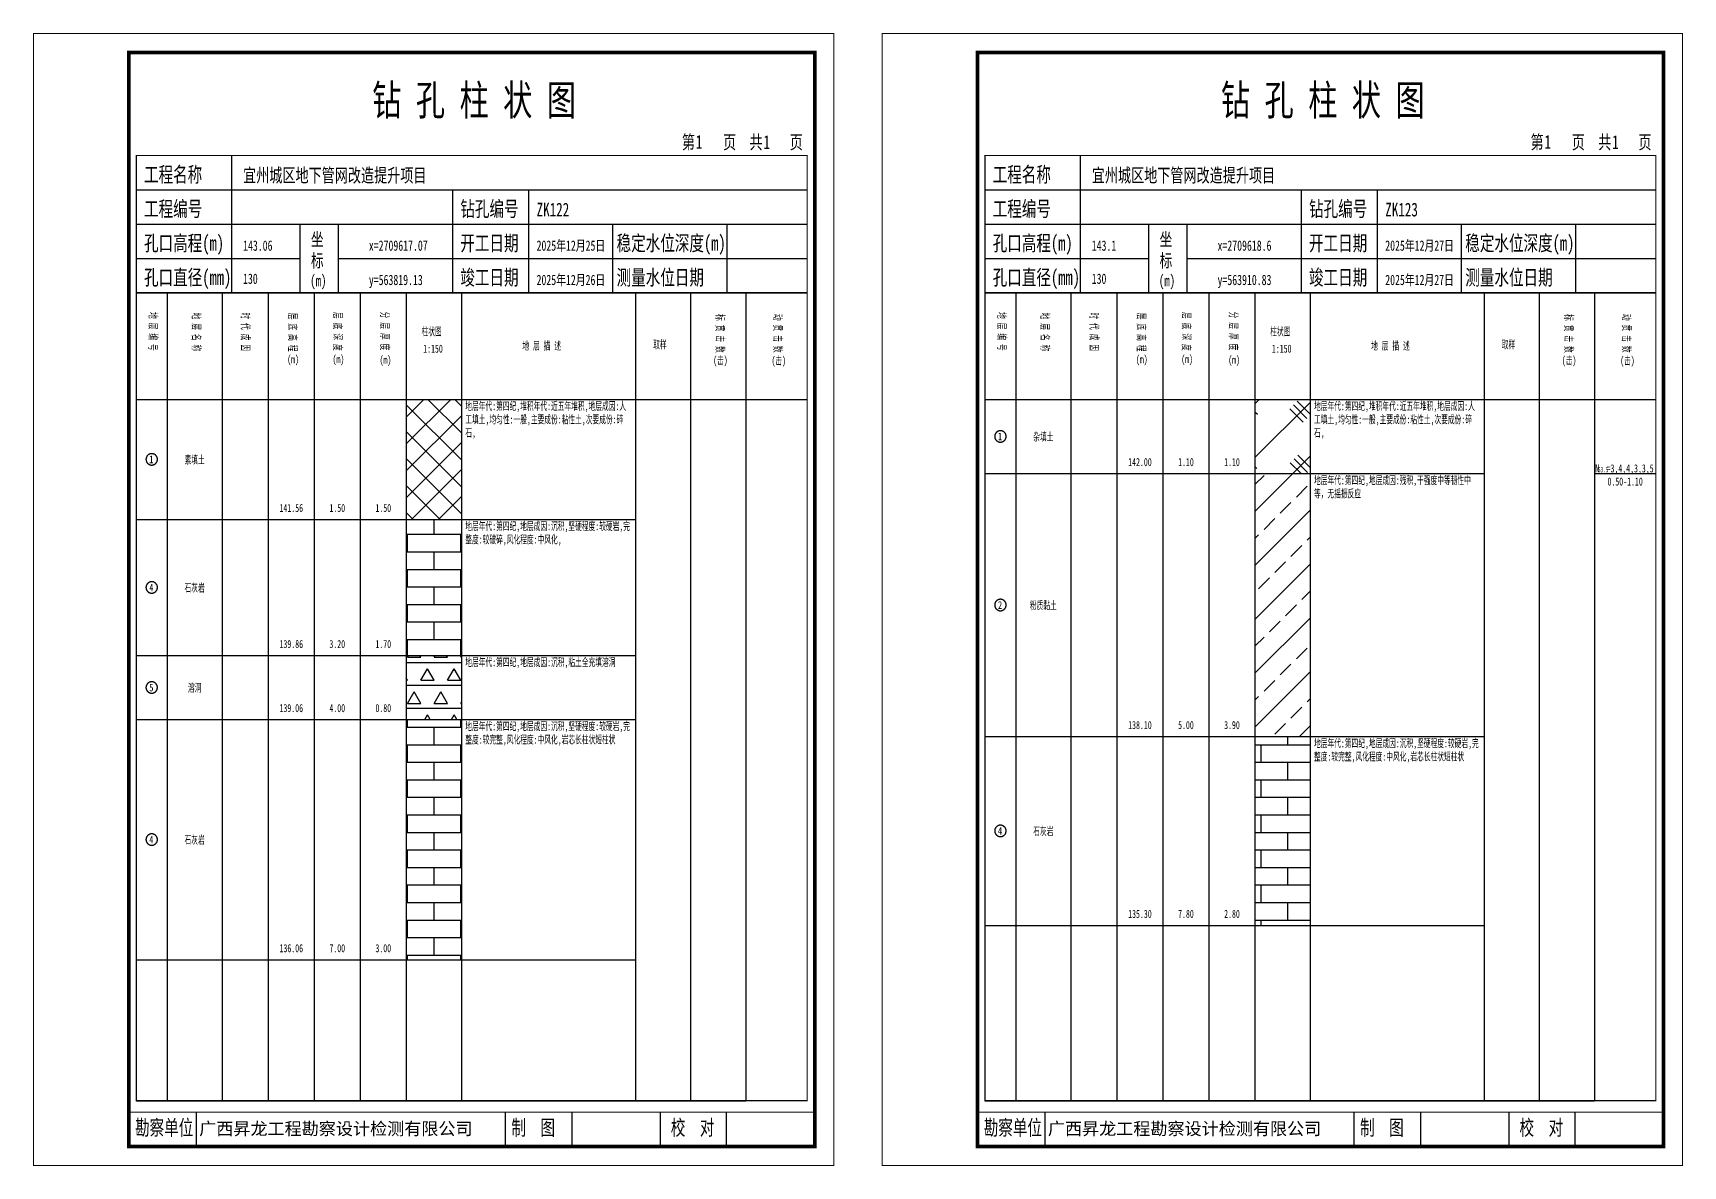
# Model space of a CAD drawing. Header units: millimetres. Extents: x 0 to 2711117, y 0 to 567555.
# Drawn here: x 32066.7 to 32499.7, y -0.1 to 297.1 of the extents above; entities that cross this region are included whole.
import ezdxf
from ezdxf.enums import TextEntityAlignment as Align

# ---------------------------------------------------------------- set-up
doc = ezdxf.new("R2010")
doc.units = ezdxf.units.MM
doc.layers.add('GICAD_POU_TEXTS', color=7, linetype='Continuous')
doc.layers.add('勘察点图例', color=7, linetype='Continuous')
doc.styles.add('HEAD_FONT', font='simfang.ttf', dxfattribs={"width": 0.6})
doc.styles.add('HEAD_FONT2', font='simfang.ttf', dxfattribs={"width": 0.6})
doc.styles.add('HT', font='simhei.ttf')
doc.styles.add('LZ_FONT', font='simfang.ttf', dxfattribs={"width": 0.7, "height": 8})
doc.styles.add('成果图图块', font='simfang.ttf', dxfattribs={"height": 2.5})
doc.styles.add('成果图表体', font='simfang.ttf', dxfattribs={"width": 0.6, "height": 2.1})
pattern_1 = [(0, (0, 0), (0, 4.6), []), (90, (0, 0), (-7, 4.6), [4.6, -4.6])]

# ---------------------------------------------------------------- blocks, each defined once
blk = doc.blocks.new('ZK122')
for p, q in [((52, 229), (52, 265)), ((27, 256), (203, 256)), ((110, 229), (110, 256)), ((130, 229), (130, 256)), ((27, 247), (203, 247)), ((70, 229), (70, 247)), ((80, 229), (80, 247)), ((152, 229), (152, 247)), ((182, 229), (182, 247)), ((27, 238), (70, 238)), ((80, 238), (203, 238)), ((27, 229), (35.05, 229)), ((35.05, 229), (35.05, 17)), ((35.05, 229), (49.53, 229)), ((49.53, 229), (49.53, 17)), ((49.53, 229), (61.6, 229)), ((61.6, 229), (61.6, 17)), ((61.6, 229), (73.68, 229)), ((73.68, 229), (73.68, 17)), ((73.68, 229), (85.75, 229)), ((85.75, 229), (85.75, 17)), ((85.75, 229), (97.82, 229)), ((97.82, 229), (97.82, 17)), ((97.82, 229), (112.3, 229)), ((112.3, 229), (112.3, 17)), ((112.3, 229), (157.93, 229)), ((157.93, 229), (157.93, 17)), ((157.93, 229), (172.42, 229)), ((172.42, 229), (172.42, 17)), ((172.42, 229), (186.9, 229)), ((186.9, 229), (186.9, 17)), ((186.9, 229), (203, 229)), ((27, 201), (203, 201)), ((27, 17), (35.05, 17)), ((35.05, 17), (49.53, 17)), ((42.74, 4.95), (42.74, 13.95)), ((42.74, 4.95), (42.74, 13.95)), ((49.53, 17), (61.6, 17)), ((61.6, 17), (73.68, 17)), ((73.68, 17), (85.75, 17)), ((85.75, 17), (97.82, 17)), ((97.82, 17), (112.3, 17)), ((112.3, 17), (157.93, 17)), ((123.83, 4.95), (123.83, 13.95)), ((141.38, 4.95), (141.38, 13.95)), ((157.93, 17), (172.42, 17)), ((164.48, 4.95), (164.48, 13.95)), ((172.42, 17), (186.9, 17)), ((181.84, 4.95), (181.84, 13.95)), ((181.84, 4.95), (181.84, 13.95))]:
    blk.add_line(p, q)
for points, const_width in [([(0, 0), (210, 0), (210, 297), (0, 297)], 0.25), ([(25, 5), (205, 5), (205, 292), (25, 292)], 1), ([(27, 265), (203, 265), (203, 17), (27, 17)], 0.3)]:
    blk.add_lwpolyline(points, close=True, dxfattribs=dict(const_width=const_width))
at = {"const_width": 0.3}
for points in [[(27, 229), (203, 229)], [(25, 14), (205, 14)]]:
    blk.add_lwpolyline(points, dxfattribs=at)
at = {"style": 'LZ_FONT', "width": 0.7}
for s, height, p in [('钻 孔 柱 状 图', 8, (88.9, 275.54)), ('第', 3.6, (170.12, 266.7)), ('1', 3.6, (173.78, 266.75)), ('页', 3.6, (180.96, 266.7)), ('共', 3.6, (187.88, 266.7)), ('1', 3.6, (191.54, 266.7)), ('页', 3.6, (198.44, 266.7)), ('工程名称', 4, (29, 258)), ('宜州城区地下管网改造提升项目', 3.6, (55, 258)), ('工程编号', 4, (29, 249)), ('钻孔编号', 4, (112, 249)), ('ZK122', 3.6, (132, 249)), ('孔口高程(m)', 4, (29, 240)), ('143.06', 2.7, (55, 240)), ('坐', 3.5, (72.79, 241.24)), ('x=2709617.07', 2.7, (88, 240)), ('开工日期', 4, (112, 240)), ('2025年12月25日', 2.7, (132, 240)), ('稳定水位深度(m)', 4, (153, 240)), ('标', 3.5, (72.79, 235.7)), ('孔口直径(mm)', 4, (29, 231)), ('130', 2.7, (54.98, 231.31)), ('(m) ', 3, (72.59, 230.65)), ('竣工日期', 4, (112, 231)), ('2025年12月26日', 2.7, (132, 231)), ('测量水位日期', 4, (153, 231)), ('y=563819.13', 2.7, (88, 231)), ('勘察单位', 4, (26.65, 7.95)), ('制  图', 4, (125.4, 7.95)), ('校  对', 4, (167.22, 7.95))]:
    blk.add_text(s, height=height, dxfattribs=at).set_placement(p)
at = {"style": 'HT'}
blk.add_text('广西昇龙工程勘察设计检测有限公司', height=3.2865, dxfattribs=at).set_placement((43.48, 8.02))
at = {"char_height": 2.1, "width": 22.806, "attachment_point": 1, "rotation": 270, "style": 'HEAD_FONT'}
for s, insert in [('地 层 编 号', (32.46, 223.92)), ('地 层 名 称', (43.79, 223.76)), ('时 代 成 因', (56.67, 223.83)), ('层 底 高 程', (69.07, 223.71)), ('层 底 深 度', (80.9, 223.91)), ('分 层 厚 度', (93.26, 224.01)), ('标 贯 击 数', (181.21, 223.37)), ('动 贯 击 数', (196.38, 223.43))]:
    blk.add_mtext(s, dxfattribs=dict(at, insert=insert))
at = {"char_height": 2.1, "attachment_point": 1}
for s, insert, width, style in [('柱状图', (101.82, 219.87), 7.855, 'HEAD_FONT2'), ('取样', (162.58, 216.44), 7.855, 'HEAD_FONT2'), ('(m)', (66.58, 212.56), 4.7944, 'HEAD_FONT'), ('(m)', (78.47, 212.61), 4.7944, 'HEAD_FONT'), ('(m)', (90.81, 212.43), 4.7944, 'HEAD_FONT'), ('1:150', (102.26, 215.36), 6.9223, 'HEAD_FONT2'), ('地 层 描 述', (128.29, 216.11), 22.0781, 'HEAD_FONT2'), ('(击)', (178.33, 212.31), 7.855, 'HEAD_FONT2'), ('(击)', (193.64, 212.22), 7.855, 'HEAD_FONT2')]:
    blk.add_mtext(s, dxfattribs=dict(at, insert=insert, width=width, style=style))
blk = doc.blocks.new('ZK122_0')
at = {"color": 7}
blk.add_polyline3d([(-1.5, 0.02, 0), (-1.5, -0.06, 0), (-1.49, -0.13, 0), (-1.48, -0.2, 0), (-1.47, -0.28, 0), (-1.46, -0.35, 0), (-1.44, -0.42, 0), (-1.41, -0.49, 0), (-1.39, -0.56, 0), (-1.36, -0.63, 0), (-1.32, -0.69, 0), (-1.29, -0.76, 0), (-1.25, -0.82, 0), (-1.2, -0.88, 0), (-1.16, -0.94, 0), (-1.11, -0.99, 0), (-1.06, -1.04, 0), (-1.01, -1.1, 0), (-0.95, -1.14, 0), (-0.89, -1.19, 0), (-0.83, -1.23, 0), (-0.77, -1.27, 0), (-0.71, -1.31, 0), (-0.64, -1.34, 0), (-0.57, -1.37, 0), (-0.51, -1.4, 0), (-0.44, -1.42, 0), (-0.36, -1.44, 0), (-0.29, -1.46, 0), (-0.22, -1.47, 0), (-0.15, -1.48, 0), (-0.07, -1.48, 0), (0, -1.48, 0), (0.07, -1.48, 0), (0.15, -1.48, 0), (0.22, -1.47, 0), (0.29, -1.46, 0), (0.36, -1.44, 0), (0.44, -1.42, 0), (0.51, -1.4, 0), (0.57, -1.37, 0), (0.64, -1.34, 0), (0.71, -1.31, 0), (0.77, -1.27, 0), (0.83, -1.23, 0), (0.89, -1.19, 0), (0.95, -1.14, 0), (1.01, -1.1, 0), (1.06, -1.04, 0), (1.11, -0.99, 0), (1.16, -0.94, 0), (1.2, -0.88, 0), (1.25, -0.82, 0), (1.29, -0.76, 0), (1.32, -0.69, 0), (1.36, -0.63, 0), (1.39, -0.56, 0), (1.41, -0.49, 0), (1.44, -0.42, 0), (1.46, -0.35, 0), (1.47, -0.28, 0), (1.48, -0.2, 0), (1.49, -0.13, 0), (1.5, -0.06, 0), (1.5, 0.02, 0), (1.5, 0.09, 0), (1.49, 0.16, 0), (1.48, 0.24, 0), (1.47, 0.31, 0), (1.46, 0.38, 0), (1.44, 0.45, 0), (1.41, 0.52, 0), (1.39, 0.59, 0), (1.36, 0.66, 0), (1.32, 0.72, 0), (1.29, 0.79, 0), (1.25, 0.85, 0), (1.2, 0.91, 0), (1.16, 0.97, 0), (1.11, 1.02, 0), (1.06, 1.08, 0), (1.01, 1.13, 0), (0.95, 1.18, 0), (0.89, 1.22, 0), (0.83, 1.26, 0), (0.77, 1.3, 0), (0.71, 1.34, 0), (0.64, 1.37, 0), (0.57, 1.4, 0), (0.51, 1.43, 0), (0.44, 1.45, 0), (0.36, 1.47, 0), (0.29, 1.49, 0), (0.22, 1.5, 0), (0.15, 1.51, 0), (0.07, 1.51, 0), (0, 1.52, 0), (-0.07, 1.51, 0), (-0.15, 1.51, 0), (-0.22, 1.5, 0), (-0.29, 1.49, 0), (-0.36, 1.47, 0), (-0.44, 1.45, 0), (-0.51, 1.43, 0), (-0.57, 1.4, 0), (-0.64, 1.37, 0), (-0.71, 1.34, 0), (-0.77, 1.3, 0), (-0.83, 1.26, 0), (-0.89, 1.22, 0), (-0.95, 1.18, 0), (-1.01, 1.13, 0), (-1.06, 1.08, 0), (-1.11, 1.02, 0), (-1.16, 0.97, 0), (-1.2, 0.91, 0), (-1.25, 0.85, 0), (-1.29, 0.79, 0), (-1.32, 0.72, 0), (-1.36, 0.66, 0), (-1.39, 0.59, 0), (-1.41, 0.52, 0), (-1.44, 0.45, 0), (-1.46, 0.38, 0), (-1.47, 0.31, 0), (-1.48, 0.24, 0), (-1.49, 0.16, 0), (-1.5, 0.09, 0), (-1.5, 0.02, 0)], dxfattribs=at)
at = {"layer": 'GICAD_POU_TEXTS', "color": 7, "style": '成果图图块', "width": 0.7}
blk.add_text('1', height=2, dxfattribs=at).set_placement((-0.09, -0.99), align=Align.CENTER)
blk = doc.blocks.new('ZK122_1')
at = {"color": 7}
blk.add_polyline3d([(-1.5, 0.02, 0), (-1.5, -0.06, 0), (-1.49, -0.13, 0), (-1.48, -0.2, 0), (-1.47, -0.28, 0), (-1.46, -0.35, 0), (-1.44, -0.42, 0), (-1.41, -0.49, 0), (-1.39, -0.56, 0), (-1.36, -0.63, 0), (-1.32, -0.69, 0), (-1.29, -0.76, 0), (-1.25, -0.82, 0), (-1.2, -0.88, 0), (-1.16, -0.94, 0), (-1.11, -0.99, 0), (-1.06, -1.04, 0), (-1.01, -1.1, 0), (-0.95, -1.14, 0), (-0.89, -1.19, 0), (-0.83, -1.23, 0), (-0.77, -1.27, 0), (-0.71, -1.31, 0), (-0.64, -1.34, 0), (-0.57, -1.37, 0), (-0.51, -1.4, 0), (-0.44, -1.42, 0), (-0.36, -1.44, 0), (-0.29, -1.46, 0), (-0.22, -1.47, 0), (-0.15, -1.48, 0), (-0.07, -1.48, 0), (0, -1.48, 0), (0.07, -1.48, 0), (0.15, -1.48, 0), (0.22, -1.47, 0), (0.29, -1.46, 0), (0.36, -1.44, 0), (0.44, -1.42, 0), (0.51, -1.4, 0), (0.57, -1.37, 0), (0.64, -1.34, 0), (0.71, -1.31, 0), (0.77, -1.27, 0), (0.83, -1.23, 0), (0.89, -1.19, 0), (0.95, -1.14, 0), (1.01, -1.1, 0), (1.06, -1.04, 0), (1.11, -0.99, 0), (1.16, -0.94, 0), (1.2, -0.88, 0), (1.25, -0.82, 0), (1.29, -0.76, 0), (1.32, -0.69, 0), (1.36, -0.63, 0), (1.39, -0.56, 0), (1.41, -0.49, 0), (1.44, -0.42, 0), (1.46, -0.35, 0), (1.47, -0.28, 0), (1.48, -0.2, 0), (1.49, -0.13, 0), (1.5, -0.06, 0), (1.5, 0.02, 0), (1.5, 0.09, 0), (1.49, 0.16, 0), (1.48, 0.24, 0), (1.47, 0.31, 0), (1.46, 0.38, 0), (1.44, 0.45, 0), (1.41, 0.52, 0), (1.39, 0.59, 0), (1.36, 0.66, 0), (1.32, 0.72, 0), (1.29, 0.79, 0), (1.25, 0.85, 0), (1.2, 0.91, 0), (1.16, 0.97, 0), (1.11, 1.02, 0), (1.06, 1.08, 0), (1.01, 1.13, 0), (0.95, 1.18, 0), (0.89, 1.22, 0), (0.83, 1.26, 0), (0.77, 1.3, 0), (0.71, 1.34, 0), (0.64, 1.37, 0), (0.57, 1.4, 0), (0.51, 1.43, 0), (0.44, 1.45, 0), (0.36, 1.47, 0), (0.29, 1.49, 0), (0.22, 1.5, 0), (0.15, 1.51, 0), (0.07, 1.51, 0), (0, 1.52, 0), (-0.07, 1.51, 0), (-0.15, 1.51, 0), (-0.22, 1.5, 0), (-0.29, 1.49, 0), (-0.36, 1.47, 0), (-0.44, 1.45, 0), (-0.51, 1.43, 0), (-0.57, 1.4, 0), (-0.64, 1.37, 0), (-0.71, 1.34, 0), (-0.77, 1.3, 0), (-0.83, 1.26, 0), (-0.89, 1.22, 0), (-0.95, 1.18, 0), (-1.01, 1.13, 0), (-1.06, 1.08, 0), (-1.11, 1.02, 0), (-1.16, 0.97, 0), (-1.2, 0.91, 0), (-1.25, 0.85, 0), (-1.29, 0.79, 0), (-1.32, 0.72, 0), (-1.36, 0.66, 0), (-1.39, 0.59, 0), (-1.41, 0.52, 0), (-1.44, 0.45, 0), (-1.46, 0.38, 0), (-1.47, 0.31, 0), (-1.48, 0.24, 0), (-1.49, 0.16, 0), (-1.5, 0.09, 0), (-1.5, 0.02, 0)], dxfattribs=at)
at = {"layer": 'GICAD_POU_TEXTS', "color": 7, "style": '成果图图块', "width": 0.7}
blk.add_text('4', height=2, dxfattribs=at).set_placement((-0.09, -0.99), align=Align.CENTER)
blk = doc.blocks.new('ZK122_2')
at = {"color": 7}
blk.add_polyline3d([(-1.5, 0.02, 0), (-1.5, -0.06, 0), (-1.49, -0.13, 0), (-1.48, -0.2, 0), (-1.47, -0.28, 0), (-1.46, -0.35, 0), (-1.44, -0.42, 0), (-1.41, -0.49, 0), (-1.39, -0.56, 0), (-1.36, -0.63, 0), (-1.32, -0.69, 0), (-1.29, -0.76, 0), (-1.25, -0.82, 0), (-1.2, -0.88, 0), (-1.16, -0.94, 0), (-1.11, -0.99, 0), (-1.06, -1.04, 0), (-1.01, -1.1, 0), (-0.95, -1.14, 0), (-0.89, -1.19, 0), (-0.83, -1.23, 0), (-0.77, -1.27, 0), (-0.71, -1.31, 0), (-0.64, -1.34, 0), (-0.57, -1.37, 0), (-0.51, -1.4, 0), (-0.44, -1.42, 0), (-0.36, -1.44, 0), (-0.29, -1.46, 0), (-0.22, -1.47, 0), (-0.15, -1.48, 0), (-0.07, -1.48, 0), (0, -1.48, 0), (0.07, -1.48, 0), (0.15, -1.48, 0), (0.22, -1.47, 0), (0.29, -1.46, 0), (0.36, -1.44, 0), (0.44, -1.42, 0), (0.51, -1.4, 0), (0.57, -1.37, 0), (0.64, -1.34, 0), (0.71, -1.31, 0), (0.77, -1.27, 0), (0.83, -1.23, 0), (0.89, -1.19, 0), (0.95, -1.14, 0), (1.01, -1.1, 0), (1.06, -1.04, 0), (1.11, -0.99, 0), (1.16, -0.94, 0), (1.2, -0.88, 0), (1.25, -0.82, 0), (1.29, -0.76, 0), (1.32, -0.69, 0), (1.36, -0.63, 0), (1.39, -0.56, 0), (1.41, -0.49, 0), (1.44, -0.42, 0), (1.46, -0.35, 0), (1.47, -0.28, 0), (1.48, -0.2, 0), (1.49, -0.13, 0), (1.5, -0.06, 0), (1.5, 0.02, 0), (1.5, 0.09, 0), (1.49, 0.16, 0), (1.48, 0.24, 0), (1.47, 0.31, 0), (1.46, 0.38, 0), (1.44, 0.45, 0), (1.41, 0.52, 0), (1.39, 0.59, 0), (1.36, 0.66, 0), (1.32, 0.72, 0), (1.29, 0.79, 0), (1.25, 0.85, 0), (1.2, 0.91, 0), (1.16, 0.97, 0), (1.11, 1.02, 0), (1.06, 1.08, 0), (1.01, 1.13, 0), (0.95, 1.18, 0), (0.89, 1.22, 0), (0.83, 1.26, 0), (0.77, 1.3, 0), (0.71, 1.34, 0), (0.64, 1.37, 0), (0.57, 1.4, 0), (0.51, 1.43, 0), (0.44, 1.45, 0), (0.36, 1.47, 0), (0.29, 1.49, 0), (0.22, 1.5, 0), (0.15, 1.51, 0), (0.07, 1.51, 0), (0, 1.52, 0), (-0.07, 1.51, 0), (-0.15, 1.51, 0), (-0.22, 1.5, 0), (-0.29, 1.49, 0), (-0.36, 1.47, 0), (-0.44, 1.45, 0), (-0.51, 1.43, 0), (-0.57, 1.4, 0), (-0.64, 1.37, 0), (-0.71, 1.34, 0), (-0.77, 1.3, 0), (-0.83, 1.26, 0), (-0.89, 1.22, 0), (-0.95, 1.18, 0), (-1.01, 1.13, 0), (-1.06, 1.08, 0), (-1.11, 1.02, 0), (-1.16, 0.97, 0), (-1.2, 0.91, 0), (-1.25, 0.85, 0), (-1.29, 0.79, 0), (-1.32, 0.72, 0), (-1.36, 0.66, 0), (-1.39, 0.59, 0), (-1.41, 0.52, 0), (-1.44, 0.45, 0), (-1.46, 0.38, 0), (-1.47, 0.31, 0), (-1.48, 0.24, 0), (-1.49, 0.16, 0), (-1.5, 0.09, 0), (-1.5, 0.02, 0)], dxfattribs=at)
at = {"layer": 'GICAD_POU_TEXTS', "color": 7, "style": '成果图图块', "width": 0.7}
blk.add_text('5', height=2, dxfattribs=at).set_placement((-0.09, -0.99), align=Align.CENTER)
blk = doc.blocks.new('ZK122_3')
at = {"color": 7}
blk.add_polyline3d([(-1.5, 0.02, 0), (-1.5, -0.06, 0), (-1.49, -0.13, 0), (-1.48, -0.2, 0), (-1.47, -0.28, 0), (-1.46, -0.35, 0), (-1.44, -0.42, 0), (-1.41, -0.49, 0), (-1.39, -0.56, 0), (-1.36, -0.63, 0), (-1.32, -0.69, 0), (-1.29, -0.76, 0), (-1.25, -0.82, 0), (-1.2, -0.88, 0), (-1.16, -0.94, 0), (-1.11, -0.99, 0), (-1.06, -1.04, 0), (-1.01, -1.1, 0), (-0.95, -1.14, 0), (-0.89, -1.19, 0), (-0.83, -1.23, 0), (-0.77, -1.27, 0), (-0.71, -1.31, 0), (-0.64, -1.34, 0), (-0.57, -1.37, 0), (-0.51, -1.4, 0), (-0.44, -1.42, 0), (-0.36, -1.44, 0), (-0.29, -1.46, 0), (-0.22, -1.47, 0), (-0.15, -1.48, 0), (-0.07, -1.48, 0), (0, -1.48, 0), (0.07, -1.48, 0), (0.15, -1.48, 0), (0.22, -1.47, 0), (0.29, -1.46, 0), (0.36, -1.44, 0), (0.44, -1.42, 0), (0.51, -1.4, 0), (0.57, -1.37, 0), (0.64, -1.34, 0), (0.71, -1.31, 0), (0.77, -1.27, 0), (0.83, -1.23, 0), (0.89, -1.19, 0), (0.95, -1.14, 0), (1.01, -1.1, 0), (1.06, -1.04, 0), (1.11, -0.99, 0), (1.16, -0.94, 0), (1.2, -0.88, 0), (1.25, -0.82, 0), (1.29, -0.76, 0), (1.32, -0.69, 0), (1.36, -0.63, 0), (1.39, -0.56, 0), (1.41, -0.49, 0), (1.44, -0.42, 0), (1.46, -0.35, 0), (1.47, -0.28, 0), (1.48, -0.2, 0), (1.49, -0.13, 0), (1.5, -0.06, 0), (1.5, 0.02, 0), (1.5, 0.09, 0), (1.49, 0.16, 0), (1.48, 0.24, 0), (1.47, 0.31, 0), (1.46, 0.38, 0), (1.44, 0.45, 0), (1.41, 0.52, 0), (1.39, 0.59, 0), (1.36, 0.66, 0), (1.32, 0.72, 0), (1.29, 0.79, 0), (1.25, 0.85, 0), (1.2, 0.91, 0), (1.16, 0.97, 0), (1.11, 1.02, 0), (1.06, 1.08, 0), (1.01, 1.13, 0), (0.95, 1.18, 0), (0.89, 1.22, 0), (0.83, 1.26, 0), (0.77, 1.3, 0), (0.71, 1.34, 0), (0.64, 1.37, 0), (0.57, 1.4, 0), (0.51, 1.43, 0), (0.44, 1.45, 0), (0.36, 1.47, 0), (0.29, 1.49, 0), (0.22, 1.5, 0), (0.15, 1.51, 0), (0.07, 1.51, 0), (0, 1.52, 0), (-0.07, 1.51, 0), (-0.15, 1.51, 0), (-0.22, 1.5, 0), (-0.29, 1.49, 0), (-0.36, 1.47, 0), (-0.44, 1.45, 0), (-0.51, 1.43, 0), (-0.57, 1.4, 0), (-0.64, 1.37, 0), (-0.71, 1.34, 0), (-0.77, 1.3, 0), (-0.83, 1.26, 0), (-0.89, 1.22, 0), (-0.95, 1.18, 0), (-1.01, 1.13, 0), (-1.06, 1.08, 0), (-1.11, 1.02, 0), (-1.16, 0.97, 0), (-1.2, 0.91, 0), (-1.25, 0.85, 0), (-1.29, 0.79, 0), (-1.32, 0.72, 0), (-1.36, 0.66, 0), (-1.39, 0.59, 0), (-1.41, 0.52, 0), (-1.44, 0.45, 0), (-1.46, 0.38, 0), (-1.47, 0.31, 0), (-1.48, 0.24, 0), (-1.49, 0.16, 0), (-1.5, 0.09, 0), (-1.5, 0.02, 0)], dxfattribs=at)
at = {"layer": 'GICAD_POU_TEXTS', "color": 7, "style": '成果图图块', "width": 0.7}
blk.add_text('4', height=2, dxfattribs=at).set_placement((-0.09, -0.99), align=Align.CENTER)
blk = doc.blocks.new('ZK123')
for p, q in [((52, 229), (52, 265)), ((27, 256), (203, 256)), ((110, 229), (110, 256)), ((130, 229), (130, 256)), ((27, 247), (203, 247)), ((70, 229), (70, 247)), ((80, 229), (80, 247)), ((152, 229), (152, 247)), ((182, 229), (182, 247)), ((27, 238), (70, 238)), ((80, 238), (203, 238)), ((27, 229), (35.05, 229)), ((35.05, 229), (35.05, 17)), ((35.05, 229), (49.53, 229)), ((49.53, 229), (49.53, 17)), ((49.53, 229), (61.6, 229)), ((61.6, 229), (61.6, 17)), ((61.6, 229), (73.68, 229)), ((73.68, 229), (73.68, 17)), ((73.68, 229), (85.75, 229)), ((85.75, 229), (85.75, 17)), ((85.75, 229), (97.82, 229)), ((97.82, 229), (97.82, 17)), ((97.82, 229), (112.3, 229)), ((112.3, 229), (112.3, 17)), ((112.3, 229), (157.93, 229)), ((157.93, 229), (157.93, 17)), ((157.93, 229), (172.42, 229)), ((172.42, 229), (172.42, 17)), ((172.42, 229), (186.9, 229)), ((186.9, 229), (186.9, 17)), ((186.9, 229), (203, 229)), ((27, 201), (203, 201)), ((27, 17), (35.05, 17)), ((35.05, 17), (49.53, 17)), ((42.74, 4.95), (42.74, 13.95)), ((42.74, 4.95), (42.74, 13.95)), ((49.53, 17), (61.6, 17)), ((61.6, 17), (73.68, 17)), ((73.68, 17), (85.75, 17)), ((85.75, 17), (97.82, 17)), ((97.82, 17), (112.3, 17)), ((112.3, 17), (157.93, 17)), ((123.83, 4.95), (123.83, 13.95)), ((141.38, 4.95), (141.38, 13.95)), ((157.93, 17), (172.42, 17)), ((164.48, 4.95), (164.48, 13.95)), ((172.42, 17), (186.9, 17)), ((181.84, 4.95), (181.84, 13.95)), ((181.84, 4.95), (181.84, 13.95))]:
    blk.add_line(p, q)
for points, const_width in [([(0, 0), (210, 0), (210, 297), (0, 297)], 0.25), ([(25, 5), (205, 5), (205, 292), (25, 292)], 1), ([(27, 265), (203, 265), (203, 17), (27, 17)], 0.3)]:
    blk.add_lwpolyline(points, close=True, dxfattribs=dict(const_width=const_width))
at = {"const_width": 0.3}
for points in [[(27, 229), (203, 229)], [(25, 14), (205, 14)]]:
    blk.add_lwpolyline(points, dxfattribs=at)
at = {"style": 'LZ_FONT', "width": 0.7}
for s, height, p in [('钻 孔 柱 状 图', 8, (88.9, 275.54)), ('第', 3.6, (170.12, 266.7)), ('1', 3.6, (173.78, 266.75)), ('页', 3.6, (180.96, 266.7)), ('共', 3.6, (187.88, 266.7)), ('1', 3.6, (191.54, 266.7)), ('页', 3.6, (198.44, 266.7)), ('工程名称', 4, (29, 258)), ('宜州城区地下管网改造提升项目', 3.6, (55, 258)), ('工程编号', 4, (29, 249)), ('钻孔编号', 4, (112, 249)), ('ZK123', 3.6, (132, 249)), ('孔口高程(m)', 4, (29, 240)), ('143.1', 2.7, (55, 240)), ('坐', 3.5, (72.79, 241.24)), ('x=2709618.6', 2.7, (88, 240)), ('开工日期', 4, (112, 240)), ('2025年12月27日', 2.7, (132, 240)), ('稳定水位深度(m)', 4, (153, 240)), ('标', 3.5, (72.79, 235.7)), ('孔口直径(mm)', 4, (29, 231)), ('130', 2.7, (54.98, 231.31)), ('(m) ', 3, (72.59, 230.65)), ('竣工日期', 4, (112, 231)), ('2025年12月27日', 2.7, (132, 231)), ('测量水位日期', 4, (153, 231)), ('y=563910.83', 2.7, (88, 231)), ('勘察单位', 4, (26.65, 7.95)), ('制  图', 4, (125.4, 7.95)), ('校  对', 4, (167.22, 7.95))]:
    blk.add_text(s, height=height, dxfattribs=at).set_placement(p)
at = {"style": 'HT'}
blk.add_text('广西昇龙工程勘察设计检测有限公司', height=3.2865, dxfattribs=at).set_placement((43.48, 8.02))
at = {"char_height": 2.1, "width": 22.806, "attachment_point": 1, "rotation": 270, "style": 'HEAD_FONT'}
for s, insert in [('地 层 编 号', (32.46, 223.92)), ('地 层 名 称', (43.79, 223.76)), ('时 代 成 因', (56.67, 223.83)), ('层 底 高 程', (69.07, 223.71)), ('层 底 深 度', (80.9, 223.91)), ('分 层 厚 度', (93.26, 224.01)), ('标 贯 击 数', (181.21, 223.37)), ('动 贯 击 数', (196.38, 223.43))]:
    blk.add_mtext(s, dxfattribs=dict(at, insert=insert))
at = {"char_height": 2.1, "attachment_point": 1}
for s, insert, width, style in [('柱状图', (101.82, 219.87), 7.855, 'HEAD_FONT2'), ('取样', (162.58, 216.44), 7.855, 'HEAD_FONT2'), ('(m)', (66.58, 212.56), 4.7944, 'HEAD_FONT'), ('(m)', (78.47, 212.61), 4.7944, 'HEAD_FONT'), ('(m)', (90.81, 212.43), 4.7944, 'HEAD_FONT'), ('1:150', (102.26, 215.36), 6.9223, 'HEAD_FONT2'), ('地 层 描 述', (128.29, 216.11), 22.0781, 'HEAD_FONT2'), ('(击)', (178.33, 212.31), 7.855, 'HEAD_FONT2'), ('(击)', (193.64, 212.22), 7.855, 'HEAD_FONT2')]:
    blk.add_mtext(s, dxfattribs=dict(at, insert=insert, width=width, style=style))
blk = doc.blocks.new('ZK123_0')
at = {"color": 7}
blk.add_polyline3d([(-1.5, 0.02, 0), (-1.5, -0.06, 0), (-1.49, -0.13, 0), (-1.48, -0.2, 0), (-1.47, -0.28, 0), (-1.46, -0.35, 0), (-1.44, -0.42, 0), (-1.41, -0.49, 0), (-1.39, -0.56, 0), (-1.36, -0.63, 0), (-1.32, -0.69, 0), (-1.29, -0.76, 0), (-1.25, -0.82, 0), (-1.2, -0.88, 0), (-1.16, -0.94, 0), (-1.11, -0.99, 0), (-1.06, -1.04, 0), (-1.01, -1.1, 0), (-0.95, -1.14, 0), (-0.89, -1.19, 0), (-0.83, -1.23, 0), (-0.77, -1.27, 0), (-0.71, -1.31, 0), (-0.64, -1.34, 0), (-0.57, -1.37, 0), (-0.51, -1.4, 0), (-0.44, -1.42, 0), (-0.36, -1.44, 0), (-0.29, -1.46, 0), (-0.22, -1.47, 0), (-0.15, -1.48, 0), (-0.07, -1.48, 0), (0, -1.48, 0), (0.07, -1.48, 0), (0.15, -1.48, 0), (0.22, -1.47, 0), (0.29, -1.46, 0), (0.36, -1.44, 0), (0.44, -1.42, 0), (0.51, -1.4, 0), (0.57, -1.37, 0), (0.64, -1.34, 0), (0.71, -1.31, 0), (0.77, -1.27, 0), (0.83, -1.23, 0), (0.89, -1.19, 0), (0.95, -1.14, 0), (1.01, -1.1, 0), (1.06, -1.04, 0), (1.11, -0.99, 0), (1.16, -0.94, 0), (1.2, -0.88, 0), (1.25, -0.82, 0), (1.29, -0.76, 0), (1.32, -0.69, 0), (1.36, -0.63, 0), (1.39, -0.56, 0), (1.41, -0.49, 0), (1.44, -0.42, 0), (1.46, -0.35, 0), (1.47, -0.28, 0), (1.48, -0.2, 0), (1.49, -0.13, 0), (1.5, -0.06, 0), (1.5, 0.02, 0), (1.5, 0.09, 0), (1.49, 0.16, 0), (1.48, 0.24, 0), (1.47, 0.31, 0), (1.46, 0.38, 0), (1.44, 0.45, 0), (1.41, 0.52, 0), (1.39, 0.59, 0), (1.36, 0.66, 0), (1.32, 0.72, 0), (1.29, 0.79, 0), (1.25, 0.85, 0), (1.2, 0.91, 0), (1.16, 0.97, 0), (1.11, 1.02, 0), (1.06, 1.08, 0), (1.01, 1.13, 0), (0.95, 1.18, 0), (0.89, 1.22, 0), (0.83, 1.26, 0), (0.77, 1.3, 0), (0.71, 1.34, 0), (0.64, 1.37, 0), (0.57, 1.4, 0), (0.51, 1.43, 0), (0.44, 1.45, 0), (0.36, 1.47, 0), (0.29, 1.49, 0), (0.22, 1.5, 0), (0.15, 1.51, 0), (0.07, 1.51, 0), (0, 1.52, 0), (-0.07, 1.51, 0), (-0.15, 1.51, 0), (-0.22, 1.5, 0), (-0.29, 1.49, 0), (-0.36, 1.47, 0), (-0.44, 1.45, 0), (-0.51, 1.43, 0), (-0.57, 1.4, 0), (-0.64, 1.37, 0), (-0.71, 1.34, 0), (-0.77, 1.3, 0), (-0.83, 1.26, 0), (-0.89, 1.22, 0), (-0.95, 1.18, 0), (-1.01, 1.13, 0), (-1.06, 1.08, 0), (-1.11, 1.02, 0), (-1.16, 0.97, 0), (-1.2, 0.91, 0), (-1.25, 0.85, 0), (-1.29, 0.79, 0), (-1.32, 0.72, 0), (-1.36, 0.66, 0), (-1.39, 0.59, 0), (-1.41, 0.52, 0), (-1.44, 0.45, 0), (-1.46, 0.38, 0), (-1.47, 0.31, 0), (-1.48, 0.24, 0), (-1.49, 0.16, 0), (-1.5, 0.09, 0), (-1.5, 0.02, 0)], dxfattribs=at)
at = {"layer": 'GICAD_POU_TEXTS', "color": 7, "style": '成果图图块', "width": 0.7}
blk.add_text('1', height=2, dxfattribs=at).set_placement((-0.09, -0.99), align=Align.CENTER)
blk = doc.blocks.new('ZK123_1')
at = {"color": 7}
blk.add_polyline3d([(-1.5, 0.02, 0), (-1.5, -0.06, 0), (-1.49, -0.13, 0), (-1.48, -0.2, 0), (-1.47, -0.28, 0), (-1.46, -0.35, 0), (-1.44, -0.42, 0), (-1.41, -0.49, 0), (-1.39, -0.56, 0), (-1.36, -0.63, 0), (-1.32, -0.69, 0), (-1.29, -0.76, 0), (-1.25, -0.82, 0), (-1.2, -0.88, 0), (-1.16, -0.94, 0), (-1.11, -0.99, 0), (-1.06, -1.04, 0), (-1.01, -1.1, 0), (-0.95, -1.14, 0), (-0.89, -1.19, 0), (-0.83, -1.23, 0), (-0.77, -1.27, 0), (-0.71, -1.31, 0), (-0.64, -1.34, 0), (-0.57, -1.37, 0), (-0.51, -1.4, 0), (-0.44, -1.42, 0), (-0.36, -1.44, 0), (-0.29, -1.46, 0), (-0.22, -1.47, 0), (-0.15, -1.48, 0), (-0.07, -1.48, 0), (0, -1.48, 0), (0.07, -1.48, 0), (0.15, -1.48, 0), (0.22, -1.47, 0), (0.29, -1.46, 0), (0.36, -1.44, 0), (0.44, -1.42, 0), (0.51, -1.4, 0), (0.57, -1.37, 0), (0.64, -1.34, 0), (0.71, -1.31, 0), (0.77, -1.27, 0), (0.83, -1.23, 0), (0.89, -1.19, 0), (0.95, -1.14, 0), (1.01, -1.1, 0), (1.06, -1.04, 0), (1.11, -0.99, 0), (1.16, -0.94, 0), (1.2, -0.88, 0), (1.25, -0.82, 0), (1.29, -0.76, 0), (1.32, -0.69, 0), (1.36, -0.63, 0), (1.39, -0.56, 0), (1.41, -0.49, 0), (1.44, -0.42, 0), (1.46, -0.35, 0), (1.47, -0.28, 0), (1.48, -0.2, 0), (1.49, -0.13, 0), (1.5, -0.06, 0), (1.5, 0.02, 0), (1.5, 0.09, 0), (1.49, 0.16, 0), (1.48, 0.24, 0), (1.47, 0.31, 0), (1.46, 0.38, 0), (1.44, 0.45, 0), (1.41, 0.52, 0), (1.39, 0.59, 0), (1.36, 0.66, 0), (1.32, 0.72, 0), (1.29, 0.79, 0), (1.25, 0.85, 0), (1.2, 0.91, 0), (1.16, 0.97, 0), (1.11, 1.02, 0), (1.06, 1.08, 0), (1.01, 1.13, 0), (0.95, 1.18, 0), (0.89, 1.22, 0), (0.83, 1.26, 0), (0.77, 1.3, 0), (0.71, 1.34, 0), (0.64, 1.37, 0), (0.57, 1.4, 0), (0.51, 1.43, 0), (0.44, 1.45, 0), (0.36, 1.47, 0), (0.29, 1.49, 0), (0.22, 1.5, 0), (0.15, 1.51, 0), (0.07, 1.51, 0), (0, 1.52, 0), (-0.07, 1.51, 0), (-0.15, 1.51, 0), (-0.22, 1.5, 0), (-0.29, 1.49, 0), (-0.36, 1.47, 0), (-0.44, 1.45, 0), (-0.51, 1.43, 0), (-0.57, 1.4, 0), (-0.64, 1.37, 0), (-0.71, 1.34, 0), (-0.77, 1.3, 0), (-0.83, 1.26, 0), (-0.89, 1.22, 0), (-0.95, 1.18, 0), (-1.01, 1.13, 0), (-1.06, 1.08, 0), (-1.11, 1.02, 0), (-1.16, 0.97, 0), (-1.2, 0.91, 0), (-1.25, 0.85, 0), (-1.29, 0.79, 0), (-1.32, 0.72, 0), (-1.36, 0.66, 0), (-1.39, 0.59, 0), (-1.41, 0.52, 0), (-1.44, 0.45, 0), (-1.46, 0.38, 0), (-1.47, 0.31, 0), (-1.48, 0.24, 0), (-1.49, 0.16, 0), (-1.5, 0.09, 0), (-1.5, 0.02, 0)], dxfattribs=at)
at = {"layer": 'GICAD_POU_TEXTS', "color": 7, "style": '成果图图块', "width": 0.7}
blk.add_text('2', height=2, dxfattribs=at).set_placement((-0.09, -0.99), align=Align.CENTER)
blk = doc.blocks.new('ZK123_2')
at = {"color": 7}
blk.add_polyline3d([(-1.5, 0.02, 0), (-1.5, -0.06, 0), (-1.49, -0.13, 0), (-1.48, -0.2, 0), (-1.47, -0.28, 0), (-1.46, -0.35, 0), (-1.44, -0.42, 0), (-1.41, -0.49, 0), (-1.39, -0.56, 0), (-1.36, -0.63, 0), (-1.32, -0.69, 0), (-1.29, -0.76, 0), (-1.25, -0.82, 0), (-1.2, -0.88, 0), (-1.16, -0.94, 0), (-1.11, -0.99, 0), (-1.06, -1.04, 0), (-1.01, -1.1, 0), (-0.95, -1.14, 0), (-0.89, -1.19, 0), (-0.83, -1.23, 0), (-0.77, -1.27, 0), (-0.71, -1.31, 0), (-0.64, -1.34, 0), (-0.57, -1.37, 0), (-0.51, -1.4, 0), (-0.44, -1.42, 0), (-0.36, -1.44, 0), (-0.29, -1.46, 0), (-0.22, -1.47, 0), (-0.15, -1.48, 0), (-0.07, -1.48, 0), (0, -1.48, 0), (0.07, -1.48, 0), (0.15, -1.48, 0), (0.22, -1.47, 0), (0.29, -1.46, 0), (0.36, -1.44, 0), (0.44, -1.42, 0), (0.51, -1.4, 0), (0.57, -1.37, 0), (0.64, -1.34, 0), (0.71, -1.31, 0), (0.77, -1.27, 0), (0.83, -1.23, 0), (0.89, -1.19, 0), (0.95, -1.14, 0), (1.01, -1.1, 0), (1.06, -1.04, 0), (1.11, -0.99, 0), (1.16, -0.94, 0), (1.2, -0.88, 0), (1.25, -0.82, 0), (1.29, -0.76, 0), (1.32, -0.69, 0), (1.36, -0.63, 0), (1.39, -0.56, 0), (1.41, -0.49, 0), (1.44, -0.42, 0), (1.46, -0.35, 0), (1.47, -0.28, 0), (1.48, -0.2, 0), (1.49, -0.13, 0), (1.5, -0.06, 0), (1.5, 0.02, 0), (1.5, 0.09, 0), (1.49, 0.16, 0), (1.48, 0.24, 0), (1.47, 0.31, 0), (1.46, 0.38, 0), (1.44, 0.45, 0), (1.41, 0.52, 0), (1.39, 0.59, 0), (1.36, 0.66, 0), (1.32, 0.72, 0), (1.29, 0.79, 0), (1.25, 0.85, 0), (1.2, 0.91, 0), (1.16, 0.97, 0), (1.11, 1.02, 0), (1.06, 1.08, 0), (1.01, 1.13, 0), (0.95, 1.18, 0), (0.89, 1.22, 0), (0.83, 1.26, 0), (0.77, 1.3, 0), (0.71, 1.34, 0), (0.64, 1.37, 0), (0.57, 1.4, 0), (0.51, 1.43, 0), (0.44, 1.45, 0), (0.36, 1.47, 0), (0.29, 1.49, 0), (0.22, 1.5, 0), (0.15, 1.51, 0), (0.07, 1.51, 0), (0, 1.52, 0), (-0.07, 1.51, 0), (-0.15, 1.51, 0), (-0.22, 1.5, 0), (-0.29, 1.49, 0), (-0.36, 1.47, 0), (-0.44, 1.45, 0), (-0.51, 1.43, 0), (-0.57, 1.4, 0), (-0.64, 1.37, 0), (-0.71, 1.34, 0), (-0.77, 1.3, 0), (-0.83, 1.26, 0), (-0.89, 1.22, 0), (-0.95, 1.18, 0), (-1.01, 1.13, 0), (-1.06, 1.08, 0), (-1.11, 1.02, 0), (-1.16, 0.97, 0), (-1.2, 0.91, 0), (-1.25, 0.85, 0), (-1.29, 0.79, 0), (-1.32, 0.72, 0), (-1.36, 0.66, 0), (-1.39, 0.59, 0), (-1.41, 0.52, 0), (-1.44, 0.45, 0), (-1.46, 0.38, 0), (-1.47, 0.31, 0), (-1.48, 0.24, 0), (-1.49, 0.16, 0), (-1.5, 0.09, 0), (-1.5, 0.02, 0)], dxfattribs=at)
at = {"layer": 'GICAD_POU_TEXTS', "color": 7, "style": '成果图图块', "width": 0.7}
blk.add_text('4', height=2, dxfattribs=at).set_placement((-0.09, -0.99), align=Align.CENTER)

msp = doc.modelspace()

# ---------------------------------------------------------------- hatches: boundary and pattern name
at = {"layer": '勘察点图例'}
h = msp.add_hatch(dxfattribs=at)
h.set_pattern_fill('GKSTT', color=256, scale=0.5, style=0, pattern_type=2)
h.set_pattern_definition([(45, (0, 0), (-3.5355339, 3.5355339), []), (135, (0, 0), (-3.5355339, -3.5355339), [])])
h.paths.add_polyline_path([(32164.67, 169.5), (32179.16, 169.5), (32179.16, 201), (32164.67, 201)])
h = msp.add_hatch(dxfattribs=at)
h.set_pattern_fill('GKZTT', color=256, scale=0.5, style=0, pattern_type=2)
h.set_pattern_definition([(45, (0, 0), (-7.0710678, 7.0710678), []), (135, (2.5, -1), (-14.142136, -14.142136), [5, -15]), (135, (1.5, -2), (-14.142136, -14.142136), [5, -15]), (135, (0.5, -3), (-14.142136, -14.142136), [5, -15]), (135, (16.5, -1), (-14.142136, -14.142136), [5, -15]), (135, (15.5, -2), (-14.142136, -14.142136), [5, -15]), (135, (14.5, -3), (-14.142136, -14.142136), [5, -15])])
h.paths.add_polyline_path([(32387.36, 181.54), (32401.85, 181.54), (32401.85, 201), (32387.36, 201)])
h = msp.add_hatch(dxfattribs=at)
h.set_pattern_fill('GKFZNT', color=256, scale=0.5, style=0, pattern_type=2)
h.set_pattern_definition([(45, (0, 0), (-7.0710678, 7.0710678), []), (45, (7.071, 0), (-7.0710678, 7.0710678), [4, -2])])
h.paths.add_polyline_path([(32387.36, 112.54), (32401.85, 112.54), (32401.85, 181.54), (32387.36, 181.54)])
h = msp.add_hatch(dxfattribs=at)
h.set_pattern_fill('GKSHY', color=256, scale=0.5, style=0, pattern_type=2)
h.set_pattern_definition(pattern_1)
h.paths.add_polyline_path([(32164.67, 133.8), (32179.16, 133.8), (32179.16, 169.5), (32164.67, 169.5)])
h = msp.add_hatch(dxfattribs=at)
h.set_pattern_fill('RDSYS', color=256, scale=0.5, style=0, pattern_type=2)
h.set_pattern_definition([(0, (0, 0), (3.499999, 6.062178), [3.499999, -3.499999]), (60, (0, 0), (-6.9999997, 1e-06), [3.499999, -3.499999]), (120, (3.5, 0), (-6.9999997, -1e-06), [3.499999, -3.499999]), (0, (0, 0), (0, 6), [])])
h.paths.add_polyline_path([(32164.67, 117), (32179.16, 117), (32179.16, 133.8), (32164.67, 133.8)])
h = msp.add_hatch(dxfattribs=at)
h.set_pattern_fill('GKSHY', color=256, scale=0.5, style=0, pattern_type=2)
h.set_pattern_definition(pattern_1)
h.paths.add_polyline_path([(32164.67, 54), (32179.16, 54), (32179.16, 117), (32164.67, 117)])
h = msp.add_hatch(dxfattribs=at)
h.set_pattern_fill('GKSHY', color=256, scale=0.5, style=0, pattern_type=2)
h.set_pattern_definition(pattern_1)
h.paths.add_polyline_path([(32387.36, 63), (32401.85, 63), (32401.85, 112.54), (32387.36, 112.54)])

# ---------------------------------------------------------------- linework, layer by layer
for p, q in [((32316.54, 181.54), (32401.85, 181.54)), ((32401.85, 181.54), (32447.48, 181.54)), ((32476.45, 181.54), (32492.54, 181.54)), ((32093.86, 169.5), (32179.16, 169.5)), ((32179.16, 169.5), (32224.79, 169.5)), ((32093.86, 133.8), (32179.16, 133.8)), ((32179.16, 133.8), (32224.79, 133.8)), ((32093.86, 117), (32179.16, 117)), ((32179.16, 117), (32224.79, 117)), ((32316.54, 112.54), (32401.85, 112.54)), ((32401.85, 112.54), (32447.48, 112.54)), ((32316.54, 63), (32401.85, 63)), ((32401.85, 63), (32447.48, 63)), ((32093.86, 54), (32179.16, 54)), ((32179.16, 54), (32224.79, 54))]:
    msp.add_line(p, q, dxfattribs=at)

# ---------------------------------------------------------------- block references
for name, p in [('ZK122', (32066.86, 0)), ('ZK123', (32289.54, 0)), ('ZK123_0', (32320.57, 191.27)), ('ZK122_0', (32097.88, 185.25)), ('ZK122_1', (32097.88, 151.65)), ('ZK123_1', (32320.57, 147.04)), ('ZK122_2', (32097.88, 125.4)), ('ZK122_3', (32097.88, 85.5)), ('ZK123_2', (32320.57, 87.77))]:
    msp.add_blockref(name, p, dxfattribs=at)

# ---------------------------------------------------------------- texts
at = {"layer": '勘察点图例', "style": '成果图表体', "width": 0.6}
for s, p in [('杂填土', (32331.83, 191.27)), ('素填土', (32109.15, 185.25)), ('142.00', (32357.18, 184.54)), ('1.10', (32369.25, 184.54)), ('1.10', (32381.33, 184.54)), ('0.50-1.10', (32484.49, 179.44)), ('141.56', (32134.5, 172.5)), ('1.50', (32146.57, 172.5)), ('1.50', (32158.64, 172.5)), ('石灰岩', (32109.15, 151.65)), ('粉质黏土', (32331.83, 147.04)), ('139.86', (32134.5, 136.8)), ('3.20', (32146.57, 136.8)), ('1.70', (32158.64, 136.8)), ('溶洞', (32109.15, 125.4)), ('139.06', (32134.5, 120)), ('4.00', (32146.57, 120)), ('0.80', (32158.64, 120)), ('138.10', (32357.18, 115.54)), ('5.00', (32369.25, 115.54)), ('3.90', (32381.33, 115.54)), ('石灰岩', (32109.15, 85.5)), ('石灰岩', (32331.83, 87.77)), ('135.30', (32357.18, 66)), ('7.80', (32369.25, 66)), ('2.80', (32381.33, 66)), ('136.06', (32134.5, 57)), ('7.00', (32146.57, 57)), ('3.00', (32158.64, 57))]:
    msp.add_text(s, height=2.1, dxfattribs=at).set_placement(p, align=Align.MIDDLE)
for s, height, p in [('N', 2.1, (32476.65, 181.86)), ('63.5', 1.4, (32477.35, 181.86)), ('=', 2.1, (32479.65, 181.86))]:
    msp.add_text(s, height=height, dxfattribs=at).set_placement(p)
at = {"layer": '勘察点图例', "char_height": 2.1, "attachment_point": 1, "style": '成果图表体'}
for s, insert, width in [('地层年代:第四纪,堆积年代:近五年堆积,地层成因:人工填土,均匀性:一般,主要成份:粘性土,次要成份:碎石,', (32180.16, 200.3), 43.6296), ('地层年代:第四纪,堆积年代:近五年堆积,地层成因:人工填土,均匀性:一般,主要成份:粘性土,次要成份:碎石,', (32402.85, 200.3), 43.6296), ('3,4,4,3,3,5', (32480.65, 183.96), 4), ('地层年代:第四纪,地层成因:残积,干强度中等韧性中等，无摇振反应', (32402.85, 180.84), 43.6296), ('地层年代:第四纪,地层成因:沉积,坚硬程度:较硬岩,完整度:较破碎,风化程度:中风化,', (32180.16, 168.8), 43.6296), ('地层年代:第四纪,地层成因:沉积,粘土全充填溶洞', (32180.16, 133.1), 43.6296), ('地层年代:第四纪,地层成因:沉积,坚硬程度:较硬岩,完整度:较完整,风化程度:中风化,岩芯长柱状短柱状', (32180.16, 116.3), 43.6296), ('地层年代:第四纪,地层成因:沉积,坚硬程度:较硬岩,完整度:较完整,风化程度:中风化,岩芯长柱状短柱状', (32402.85, 111.84), 43.6296)]:
    msp.add_mtext(s, dxfattribs=dict(at, insert=insert, width=width))

doc.saveas('drawing.dxf')
